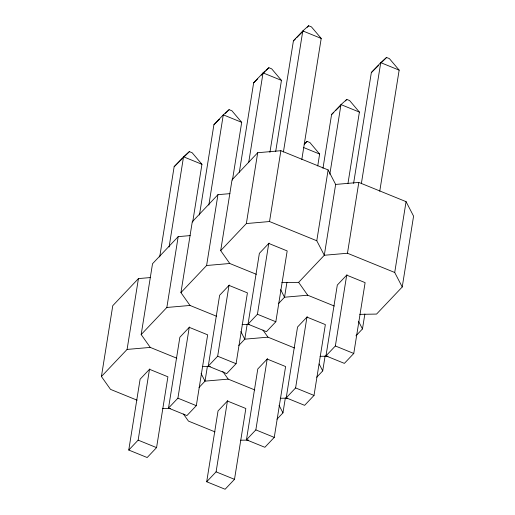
<?xml version="1.0" encoding="UTF-8"?>
<svg xmlns="http://www.w3.org/2000/svg" width="515" height="515" viewBox="0 0 515 515"><rect width="100%" height="100%" fill="white"/><g stroke="black" fill="none" stroke-linecap="round" stroke-linejoin="round"><path stroke-width="0.77" d="M137.08 400.181L110.5 389.366L101.423 376.517L112.766 305.685L138.438 278.596L150.419 277.553M101.423 376.517L127.089 349.428L138.438 278.596M176.838 358.228L150.258 347.406L141.174 334.557L152.524 263.725L178.19 236.636L190.177 235.593M128.763 450.046L138.149 440.132L149.498 369.3L167.909 376.793L156.56 447.625L147.168 457.532L128.763 450.046L140.106 379.214L149.826 368.952M159.689 256.94L174.141 166.718L183.533 156.805L189.359 151.622L192.185 152.775L201.944 164.298L192.687 222.068M169.081 247.026L183.533 156.805L201.944 164.298M141.174 334.557L166.847 307.468L178.19 236.636M216.596 316.268L190.016 305.453L180.932 292.604L192.282 221.772L217.948 194.676L229.935 193.634M168.514 408.086L177.907 398.172L189.256 327.34L207.661 334.834L196.318 405.666L186.926 415.579L168.514 408.086L179.864 337.254L189.584 326.993M199.447 214.98L213.899 124.759L223.291 114.845L229.117 109.663L231.943 110.815L241.702 122.338L232.445 180.115M208.839 205.067L223.291 114.845L241.702 122.338M180.932 292.604L206.605 265.508L217.948 194.676M256.354 274.308L229.774 263.493L220.69 250.644L232.04 179.812L257.706 152.723L280.875 150.702L328.126 169.931L335.645 184.434L324.296 255.266L298.629 282.355L281.827 282.638M207.423 366.184L205.028 381.139L199.022 387.48M208.272 366.126L217.665 356.219L229.008 285.387L247.419 292.874L236.076 363.706L226.684 373.62L208.272 366.126L219.622 295.295L229.342 285.04M239.333 172.229L253.657 82.799L263.049 72.892L268.875 67.71L271.695 68.856L281.454 80.379L269.924 152.401M248.726 162.322L263.049 72.892L281.454 80.379M220.69 250.644L246.363 223.555L257.706 152.723M206.695 481.757L216.088 471.849L227.43 401.018L245.842 408.504L234.499 479.336L225.107 489.25L206.695 481.757L218.045 410.925L227.765 400.67M247.181 324.231L244.786 339.179L238.773 345.52M248.03 324.173L257.423 314.259L268.766 243.428L287.177 250.921L275.834 321.753L266.442 331.66L248.03 324.173L259.373 253.341L269.094 243.08M275.667 151.642L293.415 40.846L302.801 30.932L308.633 25.75L311.453 26.896L321.212 38.425L301.816 159.508M246.363 223.555L269.532 221.534L280.875 150.702M283.411 152.022L302.801 30.932L321.212 38.425M246.453 439.804L255.846 429.89L267.188 359.058L285.6 366.551L274.257 437.383L264.865 447.29L246.453 439.804L257.796 368.972L267.517 358.71M286.939 282.272L284.538 297.226L278.531 303.567M317.736 165.927L319.635 154.056L309.876 142.526L307.056 141.38L304.14 143.968M276.954 419.197L282.96 412.856L285.361 397.902M286.211 397.844L295.604 387.93L306.946 317.098L325.358 324.592L314.015 395.423L304.623 405.337L286.211 397.844L297.554 327.012L307.275 316.751M322.969 168.334L331.589 114.517L340.981 104.603L346.814 99.421L349.634 100.573L359.393 112.096L347.986 183.321M359.76 314.356L376.562 314.073L402.234 286.984L394.715 272.48L347.464 253.251L324.296 255.266L316.783 240.763L328.126 169.931M329.825 174.25L340.981 104.603L359.393 112.096M316.712 377.238L322.718 370.897L325.113 355.942M325.969 355.884L335.362 345.977L346.704 275.145L365.116 282.632L353.766 353.464L344.381 363.378L325.969 355.884L337.312 285.053L347.033 274.798M353.599 183.353L371.347 72.557L380.74 62.643L386.565 57.468L389.392 58.613L399.151 70.137L379.755 191.226M347.464 253.251L358.813 182.419L406.065 201.648L413.577 216.152L402.234 286.984M361.343 183.733L380.74 62.643L399.151 70.137M355.923 335.857L362.476 328.937L364.871 313.983M394.715 272.48L406.065 201.648M189.359 151.622L184.615 156.399M229.117 109.663L225.473 113.358M268.875 67.71L266.332 70.31M307.191 27.269L308.633 25.75M307.056 141.38L304.513 143.988M345.372 100.94L346.814 99.421M386.565 57.468L381.267 62.785M293.415 40.846L295.616 38.67M296.717 37.589L303.335 31.067M253.657 82.799L257.513 79.001M261.369 75.203L265.231 71.398M213.899 124.759L219.409 119.332M174.141 166.718L182.407 158.575M371.347 72.557L378.512 65.502M331.589 114.517L333.797 112.341M335.452 110.712L340.409 105.826M335.645 184.434L358.813 182.419M206.605 265.508L229.774 263.493M166.847 307.468L190.016 305.453M334.286 306.026L307.706 295.211L284.538 297.226L280.604 289.63M127.089 349.428L150.258 347.406M294.529 347.979L267.955 337.164L244.786 339.179L240.846 331.583M254.777 389.939L228.197 379.124L205.028 381.139L201.088 373.542M242.069 324.598L249.266 324.476M320.008 356.316L328.004 356.18M202.311 366.558L210.313 366.423M280.25 398.269L287.447 398.147M162.553 408.517L170.555 408.382M240.492 440.228L248.494 440.093M303.438 147.464L319.635 154.056M269.532 221.534L316.783 240.763M257.423 314.259L275.834 321.753M335.362 345.977L353.766 353.464M217.665 356.219L236.076 363.706M295.604 387.93L314.015 395.423M177.907 398.172L196.318 405.666M255.846 429.89L274.257 437.383M215.019 431.898L188.439 421.083L183.443 414.015M138.149 440.132L156.56 447.625M216.088 471.849L234.499 479.336M298.629 282.355L307.706 295.211M262.959 330.096L267.955 337.164M222.744 371.412L228.197 379.124M358.543 321.341L362.476 328.937M319.139 363.989L322.718 370.897M279.027 405.26L282.96 412.856"/></g></svg>
